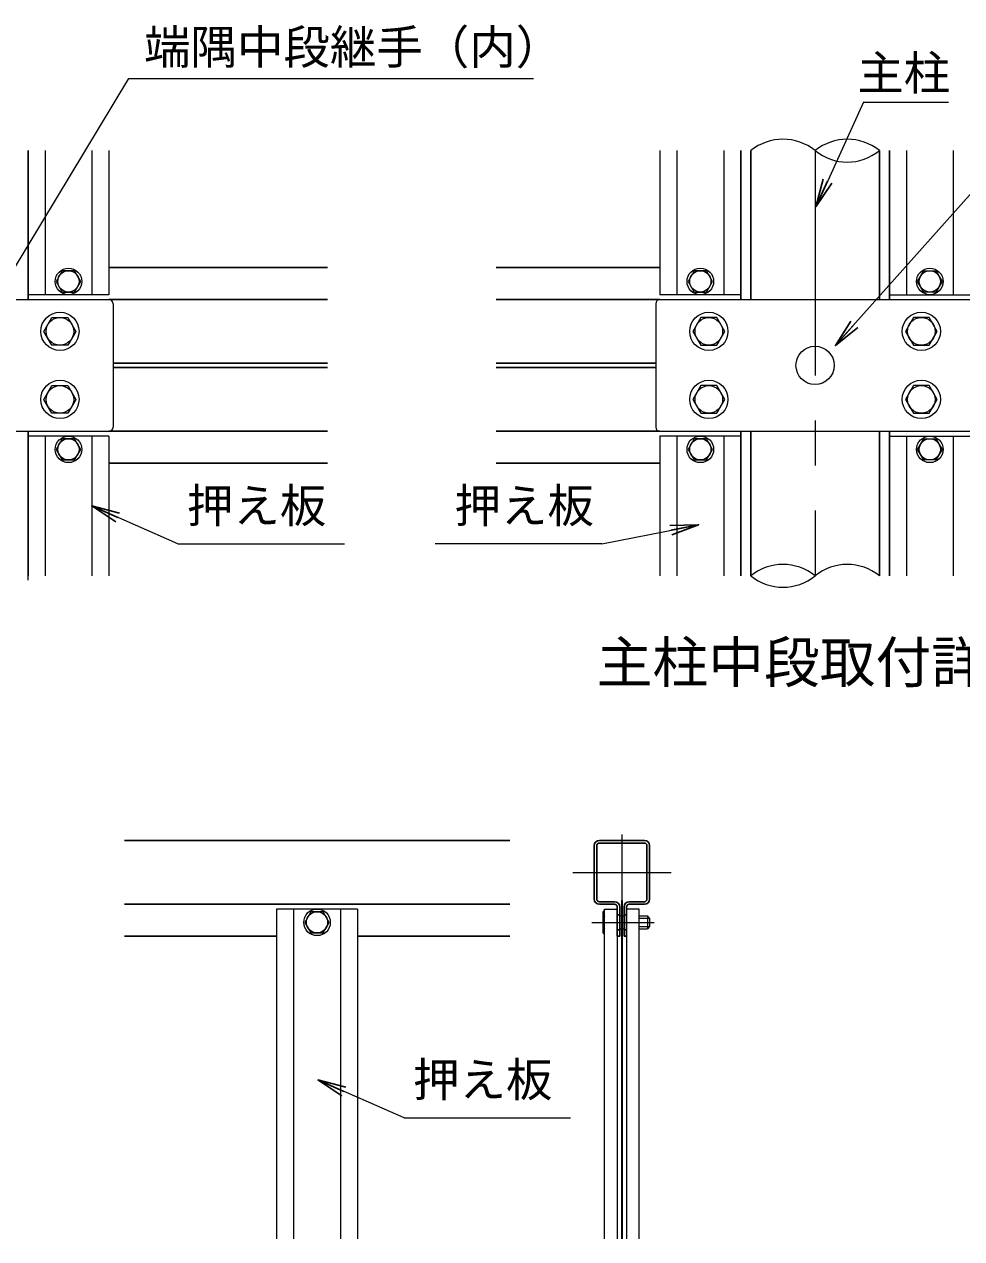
# Model space of a CAD drawing. Units: millimetres, scale not verified. Extents: x -4200 to 4200, y -2970 to 2970.
# Drawn here: x 1017 to 2340, y -913 to 800 of the extents above; entities that cross this region are included whole.
import ezdxf
from ezdxf.enums import TextEntityAlignment as Align

# ---------------------------------------------------------------- set-up
doc = ezdxf.new("R2010")
doc.units = ezdxf.units.MM
doc.header["$LTSCALE"] = 10
doc.linetypes.add('USER1', pattern=[50.8, 31.75, -6.35, 6.35, -6.35])
for name, color, linetype, lineweight in [('0-2_D-STR1', 1, 'Continuous', 25), ('0-4_D-STR3', 3, 'Continuous', 13), ('0-5_D-BMK', 2, 'USER1', 13), ('0-7_D-STR-DIM', 7, 'Continuous', 13), ('0-8_0', 7, 'Continuous', 25), ('0-A_D-STR2', 7, 'Continuous', 13), ('0-B_D-STR-TXT', 7, 'Continuous', 13), ('0-D_D-TTL-TXT', 7, 'Continuous', 25)]:
    doc.layers.add(name, color=color, linetype=linetype, lineweight=lineweight)
doc.styles.add('ＭＳ ゴシック', font='')
doc.styles.get('ＭＳ ゴシック').set_extended_font_data('MS Gothic')

# ---------------------------------------------------------------- blocks, each defined once
blk = doc.blocks.new('DARROWS')
at = {"layer": '0-8_0'}
blk.add_line((0, 0), (-9.991, 0), dxfattribs=at)
blk.add_lwpolyline([(-10, -1.667), (0, 0), (-10, 1.667)], dxfattribs=at)

msp = doc.modelspace()

# ---------------------------------------------------------------- linework, layer by layer
at = {"layer": '0-2_D-STR1'}
for p, q in [((1022.3, 411.85), (1022.3, 621.85)), ((2028.31, 411.85), (2028.31, 621.85)), ((2042.56, 621.85), (2042.56, 411.85)), ((2224.06, 621.85), (2224.06, 411.85)), ((2238.31, 411.85), (2238.31, 621.85)), ((1444.87, 456.85), (1136.3, 456.85)), ((1683.31, 456.85), (1914.31, 456.85)), ((1136.3, 411.85), (1444.87, 411.85)), ((1683.31, 411.85), (1914.31, 411.85)), ((1142.3, 321.85), (1444.87, 321.85)), ((1142.3, 315.85), (1444.87, 315.85)), ((1683.31, 321.85), (1908.31, 321.85)), ((1683.31, 315.85), (1908.31, 315.85)), ((1022.3, 21.85), (1022.3, 225.85)), ((1136.3, 225.85), (1444.87, 225.85)), ((1683.31, 225.85), (1914.31, 225.85)), ((2028.31, 21.85), (2028.31, 225.85)), ((2042.56, 225.85), (2042.56, 21.85)), ((2224.06, 225.85), (2224.06, 21.85)), ((2238.31, 21.85), (2238.31, 225.85)), ((1136.3, 180.85), (1444.87, 180.85)), ((1683.31, 180.85), (1914.31, 180.85)), ((1158.23, -351.56), (1702.28, -351.56)), ((1821.57, -358.76), (1821.57, -434.36)), ((1825.17, -358.76), (1825.17, -434.36)), ((1828.77, -351.56), (1892.37, -351.56)), ((1860.57, -355.16), (1828.77, -355.16)), ((1860.57, -355.16), (1892.37, -355.16)), ((1895.97, -358.76), (1895.97, -434.36)), ((1899.57, -358.76), (1899.57, -434.36)), ((1158.23, -441.56), (1702.28, -441.56)), ((1828.77, -437.96), (1850.37, -437.96)), ((1828.77, -441.56), (1850.37, -441.56)), ((1857.57, -445.16), (1857.57, -486.56)), ((1863.57, -445.16), (1863.57, -486.56)), ((1867.17, -445.16), (1867.17, -486.56)), ((1892.37, -437.96), (1870.77, -437.96)), ((1892.37, -441.56), (1870.77, -441.56)), ((1853.97, -456.56), (1857.57, -456.56)), ((1863.57, -456.56), (1867.17, -456.56)), ((1853.97, -477.56), (1857.57, -477.56)), ((1863.57, -477.56), (1867.17, -477.56)), ((1158.23, -486.56), (1373.25, -486.56)), ((1487.25, -486.56), (1702.28, -486.56)), ((1867.17, -486.56), (1863.57, -486.56))]:
    msp.add_line(p, q, dxfattribs=at)
msp.add_lwpolyline([(1853.97, -445.16), (1853.97, -486.56), (1857.57, -486.56)], dxfattribs=at)
for centre, radius, start, end in [((1828.77, -358.76), 7.2, 90, 180), ((1828.77, -358.76), 3.6, 90, 180), ((1892.37, -358.76), 7.2, 0, 90), ((1892.37, -358.76), 3.6, 0, 90), ((1828.77, -434.36), 7.2, 180, 270), ((1828.77, -434.36), 3.6, 180, 270), ((1850.37, -445.16), 7.2, 0, 90), ((1850.37, -445.16), 3.6, 0, 90), ((1870.77, -445.16), 7.2, 90, 180), ((1870.77, -445.16), 3.6, 90, 180), ((1892.37, -434.36), 7.2, 270, 0), ((1892.37, -434.36), 3.6, 270, 0)]:
    msp.add_arc(centre, radius, start, end, dxfattribs=at)
at = {"layer": '0-4_D-STR3'}
for p, q in [((1022.3, 621.85), (1022.3, 418.6)), ((1046.3, 621.85), (1046.3, 418.6)), ((1112.3, 621.85), (1112.3, 418.6)), ((1136.3, 621.85), (1136.3, 418.6)), ((1914.31, 621.85), (1914.31, 418.6)), ((1938.31, 621.85), (1938.31, 418.6)), ((2004.31, 621.85), (2004.31, 418.6)), ((2028.31, 621.85), (2028.31, 418.6)), ((2238.31, 621.85), (2238.31, 418.6)), ((2262.31, 621.85), (2262.31, 418.6)), ((2328.31, 621.85), (2328.31, 418.6)), ((815.45, 411.85), (1136.3, 411.85)), ((1136.3, 418.6), (1022.3, 418.6)), ((2028.31, 418.6), (1914.31, 418.6)), ((1914.31, 411.85), (2352.31, 411.85)), ((2238.31, 418.6), (2352.31, 418.6)), ((1142.3, 405.85), (1142.3, 231.85)), ((1908.31, 405.85), (1908.31, 231.85)), ((815.45, 225.85), (1136.3, 225.85)), ((1914.31, 225.85), (2352.31, 225.85)), ((1136.3, 219.1), (1022.3, 219.1)), ((1022.3, 15.85), (1022.3, 219.1)), ((1046.3, 219.1), (1046.3, 21.85)), ((1112.3, 219.1), (1112.3, 21.85)), ((1136.3, 219.1), (1136.3, 21.85)), ((2028.31, 219.1), (1914.31, 219.1)), ((1914.31, 219.1), (1914.31, 21.85)), ((1938.31, 219.1), (1938.31, 21.85)), ((2004.31, 219.1), (2004.31, 21.85)), ((2028.31, 219.1), (2028.31, 21.85)), ((2238.31, 219.1), (2352.31, 219.1)), ((2238.31, 219.1), (2238.31, 21.85)), ((2262.31, 219.1), (2262.31, 21.85)), ((2328.31, 219.1), (2328.31, 21.85)), ((1487.25, -448.31), (1373.25, -448.31)), ((1373.25, -448.31), (1373.25, -913.47)), ((1397.25, -448.31), (1397.25, -913.47)), ((1463.25, -448.31), (1463.25, -913.47)), ((1487.25, -448.31), (1487.25, -913.47)), ((1833.57, -454.07), (1833.57, -480.05)), ((1857.57, -458.06), (1859.97, -458.06)), ((1861.17, -458.06), (1863.57, -458.06)), ((1885.16, -458.06), (1896.57, -458.06)), ((1896.57, -458.06), (1896.57, -476.06)), ((1899.57, -461.06), (1896.57, -458.06)), ((1857.57, -476.06), (1859.97, -476.06)), ((1861.17, -476.06), (1863.57, -476.06)), ((1885.16, -473.06), (1899.57, -473.06)), ((1885.16, -476.06), (1896.57, -476.06)), ((1899.57, -473.06), (1896.57, -476.06)), ((1867.17, -486.56), (1867.17, -491.81))]:
    msp.add_line(p, q, dxfattribs=at)
for points in [[(1096.62, 437.35), (1087.96, 452.35), (1070.64, 452.35), (1061.98, 437.35), (1070.64, 422.35), (1087.96, 422.35)], [(1988.63, 437.35), (1979.97, 452.35), (1962.65, 452.35), (1953.99, 437.35), (1962.65, 422.35), (1979.97, 422.35)], [(2277.99, 437.35), (2286.65, 452.35), (2303.97, 452.35), (2312.63, 437.35), (2303.97, 422.35), (2286.65, 422.35)], [(1044.8, 366.85), (1056.02, 386.35), (1078.57, 386.35), (1089.8, 366.85), (1078.57, 347.35), (1056.02, 347.35)], [(2005.81, 366.85), (1994.58, 386.35), (1972.03, 386.35), (1960.81, 366.85), (1972.03, 347.35), (1994.58, 347.35)], [(2305.81, 366.85), (2294.58, 386.35), (2272.03, 386.35), (2260.81, 366.85), (2272.03, 347.35), (2294.58, 347.35)], [(1044.8, 270.85), (1056.02, 290.35), (1078.57, 290.35), (1089.8, 270.85), (1078.57, 251.35), (1056.02, 251.35)], [(2005.81, 270.85), (1994.58, 290.35), (1972.03, 290.35), (1960.81, 270.85), (1972.03, 251.35), (1994.58, 251.35)], [(2305.81, 270.85), (2294.58, 290.35), (2272.03, 290.35), (2260.81, 270.85), (2272.03, 251.35), (2294.58, 251.35)], [(1096.62, 200.35), (1087.96, 215.35), (1070.64, 215.35), (1061.98, 200.35), (1070.64, 185.35), (1087.96, 185.35)], [(1988.63, 200.35), (1979.97, 215.35), (1962.65, 215.35), (1953.99, 200.35), (1962.65, 185.35), (1979.97, 185.35)], [(2277.99, 200.35), (2286.65, 215.35), (2303.97, 215.35), (2312.63, 200.35), (2303.97, 185.35), (2286.65, 185.35)], [(1447.57, -467.06), (1438.91, -452.06), (1421.59, -452.06), (1412.93, -467.06), (1421.59, -482.06), (1438.91, -482.06)]]:
    msp.add_lwpolyline(points, close=True, dxfattribs=at)
for points in [[(1835.98, -913.47), (1835.98, -448.31), (1853.97, -448.31), (1853.97, -913.47)], [(1885.16, -913.47), (1885.16, -448.31), (1867.17, -448.31), (1867.17, -913.47)], [(1885.16, -461.06), (1899.57, -461.06), (1899.57, -473.06)]]:
    msp.add_lwpolyline(points, dxfattribs=at)
for centre, radius in [((1079.3, 437.35), 18.75), ((1079.3, 437.35), 15), ((1971.31, 437.35), 18.75), ((1971.31, 437.35), 15), ((2295.31, 437.35), 18.75), ((2295.31, 437.35), 15), ((1067.3, 366.85), 27), ((1067.3, 366.85), 19.5), ((1983.31, 366.85), 27), ((1983.31, 366.85), 19.5), ((2283.31, 366.85), 27), ((2283.31, 366.85), 19.5), ((2133.31, 318.85), 27), ((1067.3, 270.85), 27), ((1983.31, 270.85), 27), ((2283.31, 270.85), 27), ((1067.3, 270.85), 19.5), ((1983.31, 270.85), 19.5), ((2283.31, 270.85), 19.5), ((1079.3, 200.35), 18.75), ((1079.3, 200.35), 15), ((1971.31, 200.35), 18.75), ((1971.31, 200.35), 15), ((2295.31, 200.35), 18.75), ((2295.31, 200.35), 15), ((1430.25, -467.06), 18.75), ((1430.25, -467.06), 15)]:
    msp.add_circle(centre, radius, dxfattribs=at)
for centre, radius, start, end in [((1136.3, 405.85), 6, 0, 90), ((1914.31, 405.85), 6, 90, 180), ((1136.3, 231.85), 6, 270, 0), ((1914.31, 231.85), 6, 180, 270), ((1838.49, -454.07), 4.92, 120.65597, 239.34403), ((1850.3, -467.06), 16.73, 148.86338, 211.13662), ((1838.49, -480.05), 4.92, 120.65597, 239.34403)]:
    msp.add_arc(centre, radius, start, end, dxfattribs=at)
at = {"layer": '0-5_D-BMK'}
for p, q in [((2133.31, 621.85), (2133.31, 21.85)), ((1860.57, -343.13), (1860.57, -913.47)), ((1791.12, -396.56), (1930.03, -396.56)), ((1818.26, -467.06), (1906.14, -467.06))]:
    msp.add_line(p, q, dxfattribs=at)
at = {"layer": '0-7_D-STR-DIM'}
for centre, start, end in [((2087.93, 565.87), 50.97549, 129.02451), ((2178.68, 565.87), 50.97549, 129.02451), ((2178.68, 677.83), 230.97549, 309.02451), ((2087.93, -34.13), 50.97549, 129.02451), ((2178.68, -34.13), 50.97549, 129.02451), ((2087.93, 77.83), 230.97549, 309.02451)]:
    msp.add_arc(centre, 72.06, start, end, dxfattribs=at)
at = {"layer": '0-A_D-STR2'}
for p, q in [((1859.97, -436.31), (1859.97, -913.47)), ((1861.17, -436.31), (1859.97, -436.31)), ((1861.17, -436.31), (1861.17, -913.47))]:
    msp.add_line(p, q, dxfattribs=at)
at = {"layer": '0-B_D-STR-TXT'}
for p, q in [((1164.06, 723.8), (976.91, 413.56)), ((1164.06, 723.8), (1735.85, 723.8)), ((2201.76, 690.05), (2135.13, 544.16)), ((2201.76, 690.05), (2321.53, 690.05)), ((2443.47, 662.92), (2163.24, 348.4)), ((1233.78, 66.93), (1114.13, 119.67)), ((1832.31, 66.93), (1966.86, 93.62)), ((1233.78, 66.93), (1469.03, 66.93)), ((1832.31, 66.93), (1597.06, 66.93)), ((1553.01, -743.01), (1433.36, -690.27)), ((1553.01, -743.01), (1788.26, -743.01))]:
    msp.add_line(p, q, dxfattribs=at)

# ---------------------------------------------------------------- block references
at = {"layer": '0-B_D-STR-TXT', "xscale": 4, "yscale": 4}
for p, rotation in [((2134.3, 542.34), 245.45483), ((2161.91, 346.9), 228.30056), ((1112.3, 120.48), 156.2119), ((1968.82, 94.01), 11.22084), ((1431.53, -689.46), 156.2119)]:
    msp.add_blockref('DARROWS', p, dxfattribs=dict(at, rotation=rotation))

# ---------------------------------------------------------------- texts
at = {"layer": '0-B_D-STR-TXT', "style": 'ＭＳ ゴシック'}
for s, p in [('端隅中段継手（内）', (1186.04, 729.58)), ('主柱', (2192.84, 693.1)), ('押え板', (1246.58, 82.62)), ('押え板', (1624.31, 82.62)), ('押え板', (1565.81, -727.31))]:
    msp.add_text(s, height=48.09, dxfattribs=at).set_placement(p, align=Align.BOTTOM_LEFT)
at = {"layer": '0-D_D-TTL-TXT', "style": 'ＭＳ ゴシック'}
msp.add_text('主柱中段取付詳細', height=57.7, dxfattribs=at).set_placement((1825.03, -146.21), align=Align.BOTTOM_LEFT)

doc.saveas('drawing.dxf')
